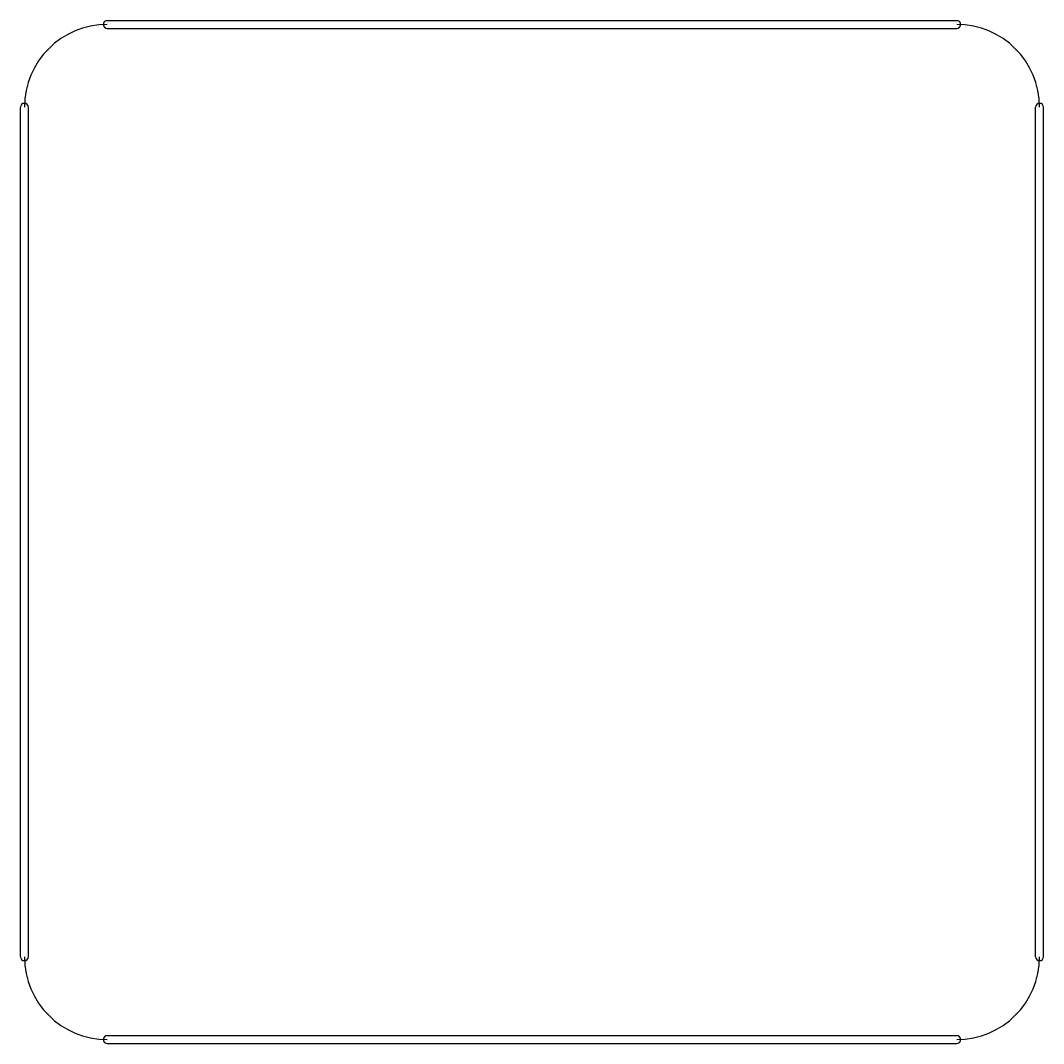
# Model space of a CAD drawing. Extents: x 9.8 to 59.2, y -59.2 to -9.8.
import ezdxf

# ---------------------------------------------------------------- set-up
doc = ezdxf.new("R2010")
doc.units = 0
doc.header["$MEASUREMENT"] = 0
doc.layers.add('BLACK', color=250, linetype='CONTINUOUS')

msp = doc.modelspace()

# ---------------------------------------------------------------- linework, layer by layer
at = {"layer": 'BLACK'}
for p, q in [((14, -9.8095), (55, -9.8095)), ((14, -10.1905), (55, -10.1905)), ((9.8095, -55), (9.8095, -14)), ((10.1905, -55), (10.1905, -14)), ((58.8095, -55), (58.8095, -14)), ((59.1905, -55), (59.1905, -14)), ((14, -58.8095), (55, -58.8095)), ((14, -59.1905), (55, -59.1905))]:
    msp.add_line(p, q, dxfattribs=at)
for centre, radius, start, end in [((14, -10), 0.1905, 90, 270), ((55, -10), 0.1905, 270, 450), ((14, -14), 4, 90, 180), ((55, -14), 4, 0, 90), ((10, -14), 0.1905, 360, 540), ((59, -14), 0.1905, 360, 540), ((10, -55), 0.1905, 180, 360), ((14, -55), 4, -180, -90), ((55, -55), 4, -90, 0), ((59, -55), 0.1905, 180, 360), ((14, -59), 0.1905, 90, 270), ((55, -59), 0.1905, 270, 450)]:
    msp.add_arc(centre, radius, start, end, dxfattribs=at)

doc.saveas('drawing.dxf')
